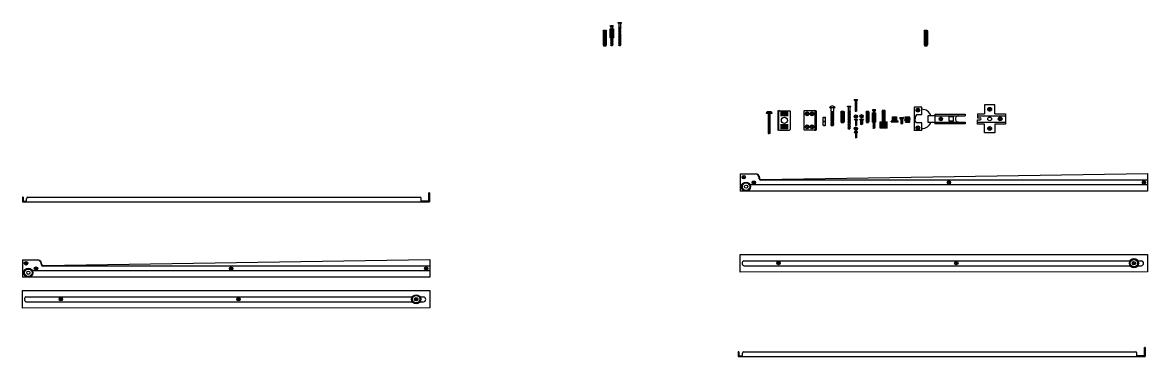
# Model space of a CAD drawing. Header units: inches. Extents: x -20 to 1960, y -511 to 856.
# Drawn here: x 168.1 to 329.2, y 341.4 to 389.2 of the extents above; entities that cross this region are included whole.
import ezdxf

# ---------------------------------------------------------------- set-up
doc = ezdxf.new("R2010")
doc.units = ezdxf.units.IN
doc.header["$MEASUREMENT"] = 0
doc.layers.add('INFO', color=2, linetype='Continuous', transparency=0.2)
doc.layers.add('viti', color=6, linetype='Continuous')

msp = doc.modelspace()

# ---------------------------------------------------------------- linework, layer by layer
at = {"layer": 'INFO'}
for p, q in [((286.23, 377.17), (286.23, 377.27)), ((286.23, 377.27), (286.72, 377.27)), ((286.33, 377.17), (286.23, 377.17)), ((286.62, 377.17), (286.33, 377.17)), ((286.33, 377.17), (286.33, 376.57)), ((286.62, 376.57), (286.62, 377.17)), ((286.62, 377.17), (286.72, 377.17)), ((286.72, 377.17), (286.72, 377.27)), ((287.2, 378.22), (287.68, 378.22)), ((287.31, 378.07), (287.2, 378.22)), ((287.57, 378.07), (287.31, 378.07)), ((287.32, 378.22), (287.35, 378.1)), ((287.33, 377.2), (287.52, 377.19)), ((287.33, 377.11), (287.52, 377.1)), ((287.34, 378.05), (287.53, 378.04)), ((287.34, 377.96), (287.53, 377.95)), ((287.34, 377.88), (287.53, 377.87)), ((287.34, 377.79), (287.53, 377.78)), ((287.34, 377.71), (287.53, 377.7)), ((287.34, 377.62), (287.53, 377.61)), ((287.34, 377.54), (287.53, 377.53)), ((287.34, 377.45), (287.53, 377.44)), ((287.34, 377.37), (287.53, 377.36)), ((287.34, 377.28), (287.53, 377.27)), ((287.35, 378.1), (287.41, 378.06)), ((287.36, 378.07), (287.36, 376.54)), ((287.41, 378.22), (287.42, 378.1)), ((287.41, 378.06), (287.46, 378.06)), ((287.46, 378.1), (287.47, 378.22)), ((287.46, 378.06), (287.54, 378.1)), ((287.51, 378.07), (287.51, 376.54)), ((287.54, 378.1), (287.57, 378.22)), ((287.68, 378.22), (287.57, 378.07)), ((296.88, 377.11), (295.77, 377.11)), ((295.77, 377.11), (295.77, 373.76)), ((296.88, 376.01), (296.88, 377.11)), ((307.36, 377.43), (305.86, 377.43)), ((305.86, 377.43), (305.86, 376.18)), ((307.36, 376.18), (307.36, 377.43)), ((275.45, 376.2), (274.58, 376.2)), ((274.79, 376.48), (275.24, 376.48)), ((274.79, 376.48), (274.84, 376.25)), ((274.83, 376.16), (275.18, 376.14)), ((274.83, 376), (275.18, 375.98)), ((274.83, 375.84), (275.18, 375.83)), ((274.83, 375.69), (275.18, 375.67)), ((274.83, 375.53), (275.18, 375.51)), ((274.84, 376.25), (274.96, 376.19)), ((274.86, 376.2), (274.86, 373.37)), ((274.96, 376.48), (274.97, 376.25)), ((274.96, 376.19), (275.05, 376.19)), ((275.05, 376.25), (275.07, 376.48)), ((275.05, 376.19), (275.19, 376.25)), ((275.14, 376.2), (275.14, 373.37)), ((275.19, 376.25), (275.24, 376.48)), ((276.3, 376.61), (276.27, 376.61)), ((276.27, 376.61), (276.27, 373.84)), ((276.3, 373.84), (276.3, 376.61)), ((276.3, 376.61), (276.49, 376.61)), ((276.4, 373.94), (276.4, 376.52)), ((276.49, 376.61), (277.93, 376.61)), ((277.76, 376.43), (276.66, 376.43)), ((277.76, 376.24), (276.66, 376.24)), ((277.76, 376.05), (276.66, 376.05)), ((277.76, 375.86), (276.66, 375.86)), ((278.02, 376.52), (278.02, 373.94)), ((280, 376.52), (280, 373.94)), ((281.53, 376.61), (280.09, 376.61)), ((280.44, 376.18), (280.31, 376.18)), ((280.31, 376.18), (280.31, 376.14)), ((280.44, 376.14), (280.31, 376.14)), ((280.44, 376.18), (280.44, 376.31)), ((280.44, 376.31), (280.48, 376.31)), ((280.44, 376.14), (280.44, 376.01)), ((280.48, 376.01), (280.44, 376.01)), ((280.48, 376.18), (280.48, 376.31)), ((280.48, 376.18), (280.61, 376.18)), ((280.48, 376.14), (280.48, 376.01)), ((280.48, 376.14), (280.61, 376.14)), ((280.61, 376.14), (280.61, 376.18)), ((281.14, 376.18), (281.01, 376.18)), ((281.01, 376.18), (281.01, 376.14)), ((281.14, 376.14), (281.01, 376.14)), ((281.14, 376.18), (281.14, 376.31)), ((281.14, 376.31), (281.18, 376.31)), ((281.14, 376.14), (281.14, 376.01)), ((281.18, 376.01), (281.14, 376.01)), ((281.18, 376.18), (281.18, 376.31)), ((281.18, 376.18), (281.31, 376.18)), ((281.18, 376.14), (281.18, 376.01)), ((281.18, 376.14), (281.31, 376.14)), ((281.31, 376.14), (281.31, 376.18)), ((281.71, 376.61), (281.53, 376.61)), ((281.62, 373.94), (281.62, 376.52)), ((281.71, 373.84), (281.71, 376.61)), ((281.71, 376.61), (281.75, 376.61)), ((281.75, 376.61), (281.75, 373.84)), ((282.8, 375.69), (282.77, 375.64)), ((282.77, 375.11), (282.77, 375.64)), ((282.77, 375.64), (283.07, 375.64)), ((282.8, 375.69), (283.04, 375.69)), ((283.04, 375.69), (283.07, 375.64)), ((283.07, 375.11), (283.07, 375.64)), ((283.66, 377.08), (284.46, 377.08)), ((283.86, 377.08), (283.86, 376.5)), ((283.86, 376.5), (284.26, 376.5)), ((283.86, 376.4), (284.03, 376.4)), ((283.86, 376.4), (283.86, 376.35)), ((283.86, 376.35), (284.03, 376.35)), ((283.86, 376.25), (284.03, 376.25)), ((283.86, 376.25), (283.86, 376.2)), ((283.86, 376.2), (284.03, 376.2)), ((283.86, 376.1), (284.03, 376.1)), ((283.86, 376.1), (283.86, 376.05)), ((283.86, 376.05), (284.03, 376.05)), ((283.86, 375.95), (284.03, 375.95)), ((283.86, 375.95), (283.86, 375.9)), ((283.86, 375.9), (284.03, 375.9)), ((283.86, 375.8), (284.03, 375.8)), ((283.86, 375.8), (283.86, 375.75)), ((283.86, 375.75), (284.03, 375.75)), ((283.86, 375.64), (284.03, 375.64)), ((283.86, 375.64), (283.86, 375.59)), ((283.86, 375.59), (284.03, 375.59)), ((283.86, 375.49), (284.03, 375.49)), ((283.86, 375.49), (283.86, 375.44)), ((283.91, 376.5), (283.91, 376.4)), ((283.91, 376.35), (283.91, 376.25)), ((283.91, 376.2), (283.91, 376.1)), ((283.91, 376.05), (283.91, 375.95)), ((283.91, 375.9), (283.91, 375.8)), ((283.91, 375.75), (283.91, 375.64)), ((283.91, 375.59), (283.91, 375.49)), ((284.03, 374.5), (284.03, 376.5)), ((284.08, 374.5), (284.08, 376.5)), ((284.08, 376.4), (284.26, 376.4)), ((284.08, 376.35), (284.26, 376.35)), ((284.08, 376.25), (284.26, 376.25)), ((284.08, 376.2), (284.26, 376.2)), ((284.08, 376.1), (284.26, 376.1)), ((284.08, 376.05), (284.26, 376.05)), ((284.08, 375.95), (284.26, 375.95)), ((284.08, 375.9), (284.26, 375.9)), ((284.08, 375.8), (284.26, 375.8)), ((284.08, 375.75), (284.26, 375.75)), ((284.08, 375.64), (284.26, 375.64)), ((284.08, 375.59), (284.26, 375.59)), ((284.08, 375.49), (284.26, 375.49)), ((284.21, 376.5), (284.21, 376.4)), ((284.21, 376.35), (284.21, 376.25)), ((284.21, 376.2), (284.21, 376.1)), ((284.21, 376.05), (284.21, 375.95)), ((284.21, 375.9), (284.21, 375.8)), ((284.21, 375.75), (284.21, 375.64)), ((284.21, 375.59), (284.21, 375.49)), ((284.26, 377.08), (284.26, 376.5)), ((284.26, 376.4), (284.26, 376.35)), ((284.26, 376.25), (284.26, 376.2)), ((284.26, 376.1), (284.26, 376.05)), ((284.26, 375.95), (284.26, 375.9)), ((284.26, 375.8), (284.26, 375.75)), ((284.26, 375.64), (284.26, 375.59)), ((284.26, 375.49), (284.26, 375.44)), ((285.29, 376.4), (285.34, 376.49)), ((285.29, 376.4), (285.29, 375.04)), ((285.79, 376.4), (285.29, 376.4)), ((285.32, 376.4), (285.32, 375.04)), ((285.34, 376.49), (285.34, 376.52)), ((285.34, 376.52), (285.74, 376.52)), ((285.34, 376.49), (285.74, 376.49)), ((285.34, 376.4), (285.34, 375.04)), ((285.39, 376.4), (285.39, 375.04)), ((285.49, 376.4), (285.49, 375.04)), ((285.59, 376.4), (285.59, 375.04)), ((285.69, 376.4), (285.69, 375.04)), ((285.74, 376.52), (285.74, 376.49)), ((285.74, 376.49), (285.79, 376.4)), ((285.74, 376.4), (285.74, 375.04)), ((285.77, 376.4), (285.77, 375.04)), ((285.79, 375.04), (285.79, 376.4)), ((286.64, 376.48), (286.31, 376.4)), ((286.31, 376.4), (286.34, 376.41)), ((286.34, 376.37), (286.31, 376.4)), ((286.64, 376.27), (286.31, 376.18)), ((286.31, 376.18), (286.34, 376.2)), ((286.34, 376.16), (286.31, 376.18)), ((286.64, 376.05), (286.31, 375.97)), ((286.31, 375.97), (286.34, 375.98)), ((286.34, 375.94), (286.31, 375.97)), ((286.64, 375.83), (286.31, 375.75)), ((286.31, 375.75), (286.34, 375.77)), ((286.34, 375.73), (286.31, 375.75)), ((286.64, 375.62), (286.31, 375.54)), ((286.31, 375.54), (286.34, 375.55)), ((286.34, 375.51), (286.31, 375.54)), ((286.33, 376.57), (286.62, 376.57)), ((286.34, 376.41), (286.62, 376.51)), ((286.62, 376.47), (286.34, 376.37)), ((286.34, 376.2), (286.62, 376.29)), ((286.62, 376.25), (286.34, 376.16)), ((286.34, 375.98), (286.62, 376.08)), ((286.62, 376.04), (286.34, 375.94)), ((286.34, 375.77), (286.62, 375.86)), ((286.62, 375.82), (286.34, 375.73)), ((286.34, 375.55), (286.62, 375.64)), ((286.62, 375.6), (286.34, 375.51)), ((286.38, 374), (286.38, 376.43)), ((286.57, 376.43), (286.57, 374)), ((286.62, 376.51), (286.64, 376.48)), ((286.64, 376.48), (286.62, 376.47)), ((286.62, 376.29), (286.64, 376.27)), ((286.64, 376.27), (286.62, 376.25)), ((286.62, 376.08), (286.64, 376.05)), ((286.64, 376.05), (286.62, 376.04)), ((286.62, 375.86), (286.64, 375.83)), ((286.64, 375.83), (286.62, 375.82)), ((286.62, 375.64), (286.64, 375.62)), ((286.64, 375.62), (286.62, 375.6)), ((287.43, 375.82), (287.3, 375.82)), ((287.3, 375.82), (287.3, 375.78)), ((287.43, 375.78), (287.3, 375.78)), ((287.33, 377.03), (287.52, 377.02)), ((287.33, 376.94), (287.52, 376.93)), ((287.33, 376.86), (287.52, 376.85)), ((287.33, 376.77), (287.52, 376.76)), ((287.33, 376.69), (287.52, 376.68)), ((287.33, 376.6), (287.52, 376.59)), ((287.43, 375.82), (287.43, 375.95)), ((287.43, 375.95), (287.47, 375.95)), ((287.43, 375.78), (287.43, 375.65)), ((287.47, 375.65), (287.43, 375.65)), ((287.47, 375.82), (287.47, 375.95)), ((287.47, 375.82), (287.6, 375.82)), ((287.47, 375.78), (287.47, 375.65)), ((287.47, 375.78), (287.6, 375.78)), ((287.6, 375.78), (287.6, 375.82)), ((288.24, 375.83), (288.11, 375.83)), ((288.11, 375.83), (288.11, 375.79)), ((288.24, 375.79), (288.11, 375.79)), ((288.24, 375.83), (288.24, 375.96)), ((288.24, 375.96), (288.28, 375.96)), ((288.24, 375.79), (288.24, 375.66)), ((288.28, 375.66), (288.24, 375.66)), ((288.28, 375.83), (288.28, 375.96)), ((288.28, 375.83), (288.41, 375.83)), ((288.28, 375.79), (288.28, 375.66)), ((288.28, 375.79), (288.41, 375.79)), ((288.41, 375.79), (288.41, 375.83)), ((288.91, 376.4), (288.96, 376.49)), ((288.91, 376.4), (288.91, 375.04)), ((288.91, 376.4), (289.31, 376.4)), ((288.96, 376.49), (288.96, 376.52)), ((288.96, 376.52), (289.26, 376.52)), ((288.96, 376.49), (289.26, 376.49)), ((288.96, 376.4), (288.96, 375.04)), ((289.06, 376.4), (289.06, 375.04)), ((289.16, 376.4), (289.16, 375.04)), ((289.26, 376.52), (289.26, 376.49)), ((289.26, 376.49), (289.31, 376.4)), ((289.26, 376.4), (289.26, 375.04)), ((289.31, 376.4), (289.31, 375.04)), ((289.81, 374.99), (289.81, 376.31)), ((289.81, 376.31), (290.27, 376.31)), ((289.81, 376.28), (290.27, 376.28)), ((289.86, 376.58), (289.86, 376.77)), ((289.86, 376.77), (290.23, 376.77)), ((289.95, 376.58), (289.86, 376.58)), ((289.87, 376.28), (289.87, 375.02)), ((289.95, 376.31), (289.95, 376.58)), ((289.95, 376.58), (290.13, 376.58)), ((290.01, 376.28), (290.01, 375.02)), ((290.07, 376.28), (290.07, 375.02)), ((290.13, 376.58), (290.13, 376.31)), ((290.13, 376.58), (290.23, 376.58)), ((290.21, 376.28), (290.21, 375.02)), ((290.23, 376.58), (290.23, 376.77)), ((290.27, 376.31), (290.27, 374.99)), ((291.45, 376.63), (291.18, 376.56)), ((291.18, 376.47), (291.68, 376.59)), ((291.18, 376.38), (291.68, 376.5)), ((291.18, 376.28), (291.68, 376.4)), ((291.18, 376.19), (291.68, 376.31)), ((291.68, 376.21), (291.18, 376.09)), ((291.18, 376), (291.68, 376.12)), ((291.18, 375.9), (291.68, 376.02)), ((291.18, 375.81), (291.68, 375.93)), ((291.18, 375.71), (291.68, 375.83)), ((291.18, 375.62), (291.68, 375.74)), ((291.18, 375.52), (291.68, 375.65)), ((291.68, 375.55), (291.18, 375.43)), ((291.63, 376.63), (291.23, 376.63)), ((291.23, 376.63), (291.23, 375.03)), ((291.63, 375.03), (291.63, 376.63)), ((292.68, 375.13), (292.68, 375.73)), ((292.68, 375.73), (293.28, 375.73)), ((292.68, 375.58), (293.28, 375.58)), ((293.28, 375.73), (293.28, 375.13)), ((293.74, 375.59), (294.27, 375.59)), ((293.87, 375.4), (293.74, 375.59)), ((293.76, 375.65), (294.24, 375.65)), ((293.88, 375.59), (293.92, 375.41)), ((293.97, 375.59), (293.98, 375.41)), ((294.02, 375.41), (294.03, 375.59)), ((294.08, 375.41), (294.13, 375.59)), ((294.27, 375.59), (294.13, 375.4)), ((295.18, 375.69), (294.45, 375.69)), ((294.45, 375.69), (294.45, 375.54)), ((294.54, 375.54), (294.45, 375.54)), ((294.54, 375.34), (294.54, 375.54)), ((294.59, 375.34), (294.59, 375.54)), ((294.59, 375.54), (295.18, 375.54)), ((294.69, 375.54), (294.69, 375.34)), ((295.18, 375.54), (295.18, 375.69)), ((295.18, 375.54), (295.18, 375.34)), ((296.13, 376.01), (295.94, 375.73)), ((295.94, 375.73), (295.94, 375.43)), ((296.88, 376.01), (296.13, 376.01)), ((296.3, 376.72), (296.17, 376.72)), ((296.17, 376.72), (296.17, 376.68)), ((296.3, 376.68), (296.17, 376.68)), ((296.3, 376.72), (296.3, 376.85)), ((296.3, 376.85), (296.34, 376.85)), ((296.3, 376.68), (296.3, 376.55)), ((296.34, 376.55), (296.3, 376.55)), ((296.34, 376.72), (296.34, 376.85)), ((296.34, 376.72), (296.47, 376.72)), ((296.34, 376.68), (296.34, 376.55)), ((296.34, 376.68), (296.47, 376.68)), ((296.47, 376.68), (296.47, 376.72)), ((298.77, 375.88), (297.77, 375.88)), ((297.77, 375.88), (297.77, 374.98)), ((298.77, 376.13), (303.12, 376.13)), ((298.77, 376.13), (298.77, 374.73)), ((298.77, 375.88), (303.12, 375.88)), ((299.6, 375.68), (299.6, 375.46)), ((299.65, 375.68), (299.65, 375.46)), ((300.8, 375.11), (300.8, 375.76)), ((300.8, 375.76), (301.45, 375.76)), ((301.45, 375.11), (301.45, 375.76)), ((303.12, 376.13), (303.12, 375.88)), ((304.86, 376.18), (305.86, 376.18)), ((304.86, 376.18), (304.86, 375.88)), ((304.86, 375.88), (308.86, 375.88)), ((304.86, 375.88), (304.86, 375.58)), ((304.86, 375.58), (305.26, 375.58)), ((306.59, 376.83), (306.46, 376.83)), ((306.46, 376.83), (306.46, 376.79)), ((306.59, 376.79), (306.46, 376.79)), ((306.59, 376.83), (306.59, 376.96)), ((306.59, 376.96), (306.63, 376.96)), ((306.59, 376.79), (306.59, 376.66)), ((306.63, 376.66), (306.59, 376.66)), ((306.63, 376.83), (306.63, 376.96)), ((306.63, 376.83), (306.76, 376.83)), ((306.63, 376.79), (306.63, 376.66)), ((306.63, 376.79), (306.76, 376.79)), ((306.76, 376.79), (306.76, 376.83)), ((307.36, 376.18), (308.86, 376.18)), ((308.09, 375.45), (308.09, 375.58)), ((308.09, 375.58), (308.13, 375.58)), ((308.13, 375.45), (308.13, 375.58)), ((308.86, 376.18), (308.86, 374.68)), ((274.82, 374.58), (275.17, 374.57)), ((274.82, 374.43), (275.17, 374.41)), ((274.82, 374.27), (275.17, 374.25)), ((274.82, 374.11), (275.17, 374.09)), ((274.82, 373.96), (275.17, 373.94)), ((274.83, 375.37), (275.18, 375.35)), ((274.83, 375.21), (275.18, 375.2)), ((274.83, 375.06), (275.18, 375.04)), ((274.83, 374.9), (275.18, 374.88)), ((274.83, 374.74), (275.18, 374.72)), ((277.76, 374.59), (276.66, 374.59)), ((277.76, 374.4), (276.66, 374.4)), ((277.76, 374.21), (276.66, 374.21)), ((277.76, 374.03), (276.66, 374.03)), ((280.44, 374.32), (280.31, 374.32)), ((280.31, 374.32), (280.31, 374.28)), ((280.44, 374.28), (280.31, 374.28)), ((280.44, 374.32), (280.44, 374.45)), ((280.44, 374.45), (280.48, 374.45)), ((280.44, 374.28), (280.44, 374.15)), ((280.48, 374.15), (280.44, 374.15)), ((280.48, 374.32), (280.48, 374.45)), ((280.48, 374.32), (280.61, 374.32)), ((280.48, 374.28), (280.48, 374.15)), ((280.48, 374.28), (280.61, 374.28)), ((280.61, 374.28), (280.61, 374.32)), ((281.14, 374.32), (281.01, 374.32)), ((281.01, 374.32), (281.01, 374.28)), ((281.14, 374.28), (281.01, 374.28)), ((281.14, 374.32), (281.14, 374.45)), ((281.14, 374.45), (281.18, 374.45)), ((281.14, 374.28), (281.14, 374.15)), ((281.18, 374.15), (281.14, 374.15)), ((281.18, 374.32), (281.18, 374.45)), ((281.18, 374.32), (281.31, 374.32)), ((281.18, 374.28), (281.18, 374.15)), ((281.18, 374.28), (281.31, 374.28)), ((281.31, 374.28), (281.31, 374.32)), ((282.74, 375.11), (283.1, 375.11)), ((282.74, 375.06), (282.74, 375.11)), ((282.74, 375.06), (283.1, 375.06)), ((282.77, 374.54), (282.77, 375.06)), ((282.77, 374.54), (283.07, 374.54)), ((282.8, 374.49), (282.77, 374.54)), ((282.8, 374.49), (283.04, 374.49)), ((283.04, 374.49), (283.07, 374.54)), ((283.07, 374.54), (283.07, 375.06)), ((283.1, 375.06), (283.1, 375.11)), ((283.86, 375.44), (284.03, 375.44)), ((283.86, 375.34), (284.03, 375.34)), ((283.86, 375.34), (283.86, 375.29)), ((283.86, 375.29), (284.03, 375.29)), ((283.86, 375.19), (284.03, 375.19)), ((283.86, 375.19), (283.86, 375.14)), ((283.86, 375.14), (284.03, 375.14)), ((283.86, 375.04), (284.03, 375.04)), ((283.86, 375.04), (283.86, 374.99)), ((283.86, 374.99), (284.03, 374.99)), ((283.86, 374.89), (284.03, 374.89)), ((283.86, 374.89), (283.86, 374.84)), ((283.86, 374.84), (284.03, 374.84)), ((283.86, 374.74), (284.03, 374.74)), ((283.86, 374.74), (283.86, 374.69)), ((283.86, 374.69), (284.03, 374.69)), ((283.86, 374.58), (284.03, 374.58)), ((283.86, 374.58), (283.86, 374.53)), ((283.86, 374.53), (284.03, 374.53)), ((283.91, 375.44), (283.91, 375.34)), ((283.91, 375.29), (283.91, 375.19)), ((283.91, 375.14), (283.91, 375.04)), ((283.91, 374.99), (283.91, 374.89)), ((283.91, 374.84), (283.91, 374.74)), ((283.91, 374.69), (283.91, 374.58)), ((283.91, 374.53), (283.91, 374.5)), ((283.91, 374.5), (284.21, 374.5)), ((284.08, 375.44), (284.26, 375.44)), ((284.08, 375.34), (284.26, 375.34)), ((284.08, 375.29), (284.26, 375.29)), ((284.08, 375.19), (284.26, 375.19)), ((284.08, 375.14), (284.26, 375.14)), ((284.08, 375.04), (284.26, 375.04)), ((284.08, 374.99), (284.26, 374.99)), ((284.08, 374.89), (284.26, 374.89)), ((284.08, 374.84), (284.26, 374.84)), ((284.08, 374.74), (284.26, 374.74)), ((284.08, 374.69), (284.26, 374.69)), ((284.08, 374.58), (284.26, 374.58)), ((284.08, 374.53), (284.26, 374.53)), ((284.21, 375.44), (284.21, 375.34)), ((284.21, 375.29), (284.21, 375.19)), ((284.21, 375.14), (284.21, 375.04)), ((284.21, 374.99), (284.21, 374.89)), ((284.21, 374.84), (284.21, 374.74)), ((284.21, 374.69), (284.21, 374.58)), ((284.21, 374.53), (284.21, 374.5)), ((284.26, 375.34), (284.26, 375.29)), ((284.26, 375.19), (284.26, 375.14)), ((284.26, 375.04), (284.26, 374.99)), ((284.26, 374.89), (284.26, 374.84)), ((284.26, 374.74), (284.26, 374.69)), ((284.26, 374.58), (284.26, 374.53)), ((285.29, 375.04), (285.79, 375.04)), ((285.29, 375.04), (285.34, 374.96)), ((285.34, 374.96), (285.74, 374.96)), ((285.34, 374.96), (285.34, 374.92)), ((285.34, 374.92), (285.74, 374.92)), ((285.74, 374.96), (285.79, 375.04)), ((285.74, 374.92), (285.74, 374.96)), ((286.64, 375.4), (286.31, 375.32)), ((286.31, 375.32), (286.34, 375.33)), ((286.34, 375.29), (286.31, 375.32)), ((286.64, 375.19), (286.31, 375.1)), ((286.31, 375.1), (286.34, 375.12)), ((286.34, 375.08), (286.31, 375.1)), ((286.64, 374.97), (286.31, 374.89)), ((286.31, 374.89), (286.34, 374.9)), ((286.34, 374.86), (286.31, 374.89)), ((286.64, 374.75), (286.31, 374.67)), ((286.31, 374.67), (286.34, 374.69)), ((286.34, 374.64), (286.31, 374.67)), ((286.64, 374.54), (286.31, 374.45)), ((286.31, 374.45), (286.34, 374.47)), ((286.34, 374.43), (286.31, 374.45)), ((286.64, 374.32), (286.31, 374.24)), ((286.31, 374.24), (286.34, 374.25)), ((286.34, 374.21), (286.31, 374.24)), ((286.64, 374.1), (286.31, 374.02)), ((286.31, 374.02), (286.34, 374.04)), ((286.34, 374), (286.31, 374.02)), ((286.34, 375.33), (286.62, 375.43)), ((286.62, 375.39), (286.34, 375.29)), ((286.34, 375.12), (286.62, 375.21)), ((286.62, 375.17), (286.34, 375.08)), ((286.34, 374.9), (286.62, 375)), ((286.62, 374.95), (286.34, 374.86)), ((286.34, 374.69), (286.62, 374.78)), ((286.62, 374.74), (286.34, 374.64)), ((286.34, 374.47), (286.62, 374.56)), ((286.62, 374.52), (286.34, 374.43)), ((286.34, 374.25), (286.62, 374.35)), ((286.62, 374.31), (286.34, 374.21)), ((286.34, 374.04), (286.62, 374.13)), ((286.62, 374.09), (286.34, 374)), ((286.62, 375.43), (286.64, 375.4)), ((286.64, 375.4), (286.62, 375.39)), ((286.62, 375.21), (286.64, 375.19)), ((286.64, 375.19), (286.62, 375.17)), ((286.62, 375), (286.64, 374.97)), ((286.64, 374.97), (286.62, 374.95)), ((286.62, 374.78), (286.64, 374.75)), ((286.64, 374.75), (286.62, 374.74)), ((286.62, 374.56), (286.64, 374.54)), ((286.64, 374.54), (286.62, 374.52)), ((286.62, 374.35), (286.64, 374.32)), ((286.64, 374.32), (286.62, 374.31)), ((286.62, 374.13), (286.64, 374.1)), ((286.64, 374.1), (286.62, 374.09)), ((287.21, 375.42), (287.68, 375.42)), ((287.32, 375.27), (287.21, 375.42)), ((287.43, 374.06), (287.3, 374.06)), ((287.3, 374.06), (287.3, 374.02)), ((287.43, 374.02), (287.3, 374.02)), ((287.58, 375.27), (287.32, 375.27)), ((287.33, 375.42), (287.35, 375.3)), ((287.35, 375.3), (287.42, 375.26)), ((287.35, 375.25), (287.54, 375.24)), ((287.35, 375.16), (287.54, 375.15)), ((287.35, 375.08), (287.54, 375.07)), ((287.35, 374.99), (287.54, 374.98)), ((287.35, 374.91), (287.54, 374.9)), ((287.35, 374.82), (287.54, 374.81)), ((287.35, 374.74), (287.54, 374.73)), ((287.35, 374.65), (287.54, 374.64)), ((287.35, 374.57), (287.54, 374.56)), ((287.37, 375.27), (287.37, 374.51)), ((287.42, 375.42), (287.43, 375.3)), ((287.42, 375.26), (287.47, 375.26)), ((287.43, 374.06), (287.43, 374.19)), ((287.43, 374.19), (287.47, 374.19)), ((287.43, 374.02), (287.43, 373.89)), ((287.47, 373.89), (287.43, 373.89)), ((287.47, 375.3), (287.48, 375.42)), ((287.47, 375.26), (287.54, 375.3)), ((287.47, 374.06), (287.47, 374.19)), ((287.47, 374.06), (287.6, 374.06)), ((287.47, 374.02), (287.47, 373.89)), ((287.47, 374.02), (287.6, 374.02)), ((287.52, 375.27), (287.52, 374.51)), ((287.54, 375.3), (287.57, 375.42)), ((287.68, 375.42), (287.58, 375.27)), ((287.6, 374.02), (287.6, 374.06)), ((287.99, 375.4), (288.52, 375.4)), ((288.12, 375.21), (287.99, 375.4)), ((288.1, 375.09), (288.4, 375.07)), ((288.1, 375), (288.4, 374.99)), ((288.1, 374.92), (288.4, 374.9)), ((288.1, 374.83), (288.4, 374.82)), ((288.1, 374.75), (288.4, 374.73)), ((288.39, 375.21), (288.12, 375.21)), ((288.12, 375.21), (288.12, 374.68)), ((288.13, 375.4), (288.17, 375.22)), ((288.17, 375.22), (288.23, 375.19)), ((288.23, 375.4), (288.23, 375.23)), ((288.23, 375.19), (288.27, 375.19)), ((288.27, 375.19), (288.34, 375.22)), ((288.28, 375.23), (288.28, 375.4)), ((288.34, 375.22), (288.38, 375.4)), ((288.52, 375.4), (288.39, 375.21)), ((288.39, 375.21), (288.39, 374.68)), ((288.91, 375.04), (289.31, 375.04)), ((288.91, 375.04), (288.96, 374.96)), ((288.96, 374.96), (289.26, 374.96)), ((288.96, 374.96), (288.96, 374.92)), ((288.96, 374.92), (289.26, 374.92)), ((289.26, 374.96), (289.31, 375.04)), ((289.26, 374.92), (289.26, 374.96)), ((289.81, 375.02), (290.27, 375.02)), ((289.81, 374.99), (290.27, 374.99)), ((290.21, 374.88), (289.87, 374.8)), ((289.87, 374.8), (289.9, 374.82)), ((289.9, 374.77), (289.87, 374.8)), ((290.21, 374.67), (289.87, 374.58)), ((289.87, 374.58), (289.9, 374.6)), ((289.9, 374.56), (289.87, 374.58)), ((290.21, 374.45), (289.87, 374.37)), ((289.87, 374.37), (289.9, 374.38)), ((289.9, 374.34), (289.87, 374.37)), ((290.21, 374.24), (289.87, 374.15)), ((289.87, 374.15), (289.9, 374.17)), ((289.9, 374.13), (289.87, 374.15)), ((289.9, 374.82), (290.18, 374.91)), ((290.18, 374.87), (289.9, 374.77)), ((289.9, 374.6), (290.18, 374.69)), ((290.18, 374.65), (289.9, 374.56)), ((289.9, 374.38), (290.18, 374.48)), ((290.18, 374.44), (289.9, 374.34)), ((289.9, 374.17), (290.18, 374.26)), ((290.18, 374.22), (289.9, 374.13)), ((289.95, 374.13), (289.95, 374.99)), ((290.13, 374.99), (290.13, 374.13)), ((290.18, 374.91), (290.21, 374.88)), ((290.21, 374.88), (290.18, 374.87)), ((290.18, 374.69), (290.21, 374.67)), ((290.21, 374.67), (290.18, 374.65)), ((290.18, 374.48), (290.21, 374.45)), ((290.21, 374.45), (290.18, 374.44)), ((290.18, 374.26), (290.21, 374.24)), ((290.21, 374.24), (290.18, 374.22)), ((290.93, 374.13), (290.93, 375.03)), ((290.93, 375.03), (291.93, 375.03)), ((290.93, 375.03), (291.93, 375.03)), ((291.93, 374.13), (290.93, 374.13)), ((290.98, 374.13), (290.98, 375.03)), ((291.03, 374.13), (291.03, 375.03)), ((291.08, 374.13), (291.08, 375.03)), ((291.13, 374.13), (291.13, 375.03)), ((291.18, 375.34), (291.68, 375.46)), ((291.18, 375.24), (291.68, 375.36)), ((291.18, 375.15), (291.68, 375.27)), ((291.18, 375.05), (291.68, 375.17)), ((291.18, 374.13), (291.18, 375.03)), ((291.23, 374.13), (291.23, 375.03)), ((291.28, 374.13), (291.28, 375.03)), ((291.33, 374.13), (291.33, 375.03)), ((291.38, 374.13), (291.38, 375.03)), ((291.43, 374.13), (291.43, 375.03)), ((291.47, 375.03), (291.68, 375.08)), ((291.48, 374.13), (291.48, 375.03)), ((291.53, 374.13), (291.53, 375.03)), ((291.58, 374.13), (291.58, 375.03)), ((291.63, 374.13), (291.63, 375.03)), ((291.68, 374.13), (291.68, 375.03)), ((291.73, 374.13), (291.73, 375.03)), ((291.78, 374.13), (291.78, 375.03)), ((291.83, 374.13), (291.83, 375.03)), ((291.88, 374.13), (291.88, 375.03)), ((291.93, 374.13), (291.93, 375.03)), ((292.48, 375.03), (292.48, 375.13)), ((292.68, 375.13), (292.48, 375.13)), ((292.48, 375.03), (293.48, 375.03)), ((292.48, 375.03), (293.48, 375.03)), ((292.68, 375.43), (293.28, 375.43)), ((292.68, 375.28), (293.28, 375.28)), ((292.68, 375.13), (293.28, 375.13)), ((293.48, 375.13), (293.28, 375.13)), ((293.48, 375.03), (293.48, 375.13)), ((293.85, 375.28), (294.15, 375.26)), ((293.85, 375.19), (294.15, 375.18)), ((293.85, 375.11), (294.15, 375.09)), ((293.85, 375.02), (294.15, 375.01)), ((293.85, 374.94), (294.15, 374.92)), ((293.85, 374.85), (294.15, 374.83)), ((294.13, 375.4), (293.87, 375.4)), ((293.87, 375.4), (293.87, 374.79)), ((293.92, 375.41), (293.98, 375.38)), ((293.98, 375.38), (294.02, 375.38)), ((294.02, 375.38), (294.08, 375.41)), ((294.13, 375.4), (294.13, 374.79)), ((294.45, 375.19), (294.45, 375.34)), ((294.45, 375.34), (295.18, 375.34)), ((294.45, 375.24), (294.45, 375.19)), ((295.07, 375.19), (294.45, 375.19)), ((294.54, 374.99), (294.54, 375.02)), ((294.54, 374.99), (295.17, 374.99)), ((295.18, 374.99), (295.18, 375.34)), ((295.94, 375.14), (295.94, 375.43)), ((296.13, 374.86), (295.94, 375.14)), ((296.88, 374.86), (296.13, 374.86)), ((296.3, 374.18), (296.17, 374.18)), ((296.17, 374.14), (296.17, 374.18)), ((296.3, 374.14), (296.17, 374.14)), ((296.3, 374.18), (296.3, 374.31)), ((296.34, 374.31), (296.3, 374.31)), ((296.3, 374.14), (296.3, 374.01)), ((296.3, 374.01), (296.34, 374.01)), ((296.34, 374.18), (296.34, 374.31)), ((296.34, 374.18), (296.47, 374.18)), ((296.34, 374.14), (296.34, 374.01)), ((296.34, 374.14), (296.47, 374.14)), ((296.47, 374.18), (296.47, 374.14)), ((296.88, 373.76), (296.88, 374.86)), ((297.77, 374.98), (298.77, 374.98)), ((298.77, 374.98), (303.12, 374.98)), ((303.12, 374.73), (298.77, 374.73)), ((299.37, 375.46), (299.6, 375.46)), ((299.37, 375.41), (299.6, 375.41)), ((299.6, 375.41), (299.6, 375.18)), ((299.65, 375.46), (299.87, 375.46)), ((299.65, 375.41), (299.87, 375.41)), ((299.65, 375.41), (299.65, 375.18)), ((301.45, 375.11), (300.8, 375.11)), ((303.12, 374.98), (303.12, 374.73)), ((304.86, 374.98), (304.86, 375.28)), ((304.86, 375.28), (305.26, 375.28)), ((304.86, 374.68), (304.86, 374.98)), ((304.86, 374.98), (308.86, 374.98)), ((305.86, 374.68), (304.86, 374.68)), ((305.86, 373.43), (305.86, 374.68)), ((306.59, 374.08), (306.46, 374.08)), ((306.46, 374.08), (306.46, 374.04)), ((306.59, 374.04), (306.46, 374.04)), ((306.59, 374.08), (306.59, 374.21)), ((306.59, 374.21), (306.63, 374.21)), ((306.59, 374.04), (306.59, 373.91)), ((306.63, 373.91), (306.59, 373.91)), ((306.63, 374.08), (306.63, 374.21)), ((306.63, 374.08), (306.76, 374.08)), ((306.63, 374.04), (306.63, 373.91)), ((306.63, 374.04), (306.76, 374.04)), ((306.76, 374.04), (306.76, 374.08)), ((308.86, 374.68), (307.36, 374.68)), ((307.36, 374.68), (307.36, 373.43)), ((308.09, 375.45), (307.96, 375.45)), ((307.96, 375.45), (307.96, 375.41)), ((308.09, 375.41), (307.96, 375.41)), ((308.09, 375.41), (308.09, 375.28)), ((308.13, 375.28), (308.09, 375.28)), ((308.13, 375.45), (308.26, 375.45)), ((308.13, 375.41), (308.13, 375.28)), ((308.13, 375.41), (308.26, 375.41)), ((308.26, 375.41), (308.26, 375.45)), ((274.82, 373.8), (275.17, 373.78)), ((274.82, 373.64), (275.17, 373.62)), ((274.82, 373.48), (275.17, 373.46)), ((276.27, 373.84), (276.3, 373.84)), ((276.49, 373.84), (276.3, 373.84)), ((276.49, 373.84), (277.93, 373.84)), ((281.53, 373.84), (280.09, 373.84)), ((281.53, 373.84), (281.71, 373.84)), ((281.75, 373.84), (281.71, 373.84)), ((287.68, 373.45), (287.21, 373.45)), ((287.33, 373.66), (287.35, 373.54)), ((287.35, 373.54), (287.42, 373.51)), ((287.35, 373.49), (287.54, 373.48)), ((287.35, 373.41), (287.54, 373.4)), ((287.35, 373.32), (287.54, 373.31)), ((287.35, 373.24), (287.54, 373.23)), ((287.35, 373.15), (287.54, 373.14)), ((287.35, 373.07), (287.54, 373.06)), ((287.35, 372.98), (287.54, 372.97)), ((287.35, 372.9), (287.54, 372.89)), ((287.35, 372.81), (287.54, 372.8)), ((287.37, 373.51), (287.37, 372.75)), ((287.42, 373.68), (287.43, 373.54)), ((287.42, 373.51), (287.47, 373.51)), ((287.47, 373.54), (287.48, 373.68)), ((287.47, 373.51), (287.54, 373.54)), ((287.52, 373.51), (287.52, 372.75)), ((287.54, 373.54), (287.57, 373.66)), ((296.88, 373.76), (295.77, 373.76)), ((307.36, 373.43), (305.86, 373.43)), ((270.88, 367.59), (273.07, 367.59)), ((270.88, 367.59), (270.88, 365.09)), ((273.84, 366.77), (329.22, 367.62)), ((329.22, 367.62), (329.22, 365.09)), ((271.36, 367.11), (271.23, 367.11)), ((271.23, 367.11), (271.23, 367.07)), ((271.36, 367.07), (271.23, 367.07)), ((271.36, 367.11), (271.36, 367.24)), ((271.36, 367.24), (271.4, 367.24)), ((271.36, 367.07), (271.36, 366.94)), ((271.4, 366.94), (271.36, 366.94)), ((271.4, 367.11), (271.4, 367.24)), ((271.4, 367.11), (271.53, 367.11)), ((271.4, 367.07), (271.4, 366.94)), ((271.4, 367.07), (271.53, 367.07)), ((271.53, 367.07), (271.53, 367.11)), ((329.22, 366), (272.32, 366)), ((272.8, 366.36), (272.67, 366.36)), ((272.67, 366.32), (272.67, 366.36)), ((272.8, 366.32), (272.67, 366.32)), ((272.8, 366.36), (272.8, 366.49)), ((272.84, 366.49), (272.8, 366.49)), ((272.8, 366.32), (272.8, 366.19)), ((272.8, 366.19), (272.84, 366.19)), ((272.84, 366.36), (272.84, 366.49)), ((272.84, 366.36), (272.97, 366.36)), ((272.84, 366.32), (272.84, 366.19)), ((272.84, 366.32), (272.97, 366.32)), ((272.97, 366.36), (272.97, 366.32)), ((329.22, 366.68), (273.82, 366.68)), ((300.75, 366.36), (300.62, 366.36)), ((300.62, 366.36), (300.62, 366.32)), ((300.75, 366.32), (300.62, 366.32)), ((300.75, 366.36), (300.75, 366.49)), ((300.75, 366.49), (300.79, 366.49)), ((300.75, 366.32), (300.75, 366.19)), ((300.79, 366.19), (300.75, 366.19)), ((300.79, 366.36), (300.79, 366.49)), ((300.79, 366.36), (300.92, 366.36)), ((300.79, 366.32), (300.79, 366.19)), ((300.79, 366.32), (300.92, 366.32)), ((300.92, 366.32), (300.92, 366.36)), ((328.69, 366.36), (328.56, 366.36)), ((328.56, 366.36), (328.56, 366.32)), ((328.69, 366.32), (328.56, 366.32)), ((328.69, 366.36), (328.69, 366.49)), ((328.69, 366.49), (328.73, 366.49)), ((328.69, 366.32), (328.69, 366.19)), ((328.73, 366.19), (328.69, 366.19)), ((328.73, 366.36), (328.73, 366.49)), ((328.73, 366.36), (328.86, 366.36)), ((328.73, 366.32), (328.73, 366.19)), ((328.73, 366.32), (328.86, 366.32)), ((328.86, 366.32), (328.86, 366.36)), ((168.06, 364.24), (168.06, 363.57)), ((168.16, 364.24), (168.06, 364.24)), ((168.16, 364.24), (168.16, 363.67)), ((168.82, 364.24), (225, 364.24)), ((226.26, 363.67), (226.26, 364.84)), ((226.36, 364.84), (226.26, 364.84)), ((226.36, 364.84), (226.36, 363.57)), ((329.22, 365.09), (270.88, 365.09)), ((168.06, 363.57), (226.36, 363.57)), ((168.16, 363.67), (168.66, 363.67)), ((168.66, 363.67), (168.66, 364.05)), ((168.66, 363.67), (168.66, 363.67)), ((225.16, 363.67), (225.16, 364.05)), ((226.26, 363.67), (225.16, 363.67)), ((168.06, 355.27), (170.25, 355.27)), ((168.06, 355.27), (168.06, 352.77)), ((168.54, 354.79), (168.41, 354.79)), ((168.41, 354.79), (168.41, 354.75)), ((168.54, 354.75), (168.41, 354.75)), ((168.54, 354.79), (168.54, 354.92)), ((168.54, 354.92), (168.58, 354.92)), ((168.54, 354.75), (168.54, 354.62)), ((168.58, 354.62), (168.54, 354.62)), ((168.58, 354.79), (168.58, 354.92)), ((168.58, 354.79), (168.71, 354.79)), ((168.58, 354.75), (168.58, 354.62)), ((168.58, 354.75), (168.71, 354.75)), ((168.71, 354.75), (168.71, 354.79)), ((171.03, 354.45), (226.4, 355.3)), ((226.4, 355.3), (226.4, 352.77)), ((270.88, 353.52), (270.88, 356.04)), ((270.88, 356.04), (329.22, 356.04)), ((271.38, 355.14), (326.72, 355.14)), ((276.34, 354.83), (276.21, 354.83)), ((276.21, 354.83), (276.21, 354.79)), ((276.34, 354.79), (276.21, 354.79)), ((276.34, 354.83), (276.34, 354.96)), ((276.34, 354.96), (276.38, 354.96)), ((276.34, 354.79), (276.34, 354.66)), ((276.38, 354.66), (276.34, 354.66)), ((276.38, 354.83), (276.38, 354.96)), ((276.38, 354.83), (276.51, 354.83)), ((276.38, 354.79), (276.51, 354.79)), ((276.38, 354.79), (276.38, 354.66)), ((276.51, 354.79), (276.51, 354.83)), ((301.81, 354.81), (301.68, 354.81)), ((301.68, 354.81), (301.68, 354.77)), ((301.81, 354.77), (301.68, 354.77)), ((301.81, 354.81), (301.81, 354.94)), ((301.81, 354.94), (301.85, 354.94)), ((301.81, 354.77), (301.81, 354.64)), ((301.85, 354.64), (301.81, 354.64)), ((301.85, 354.81), (301.85, 354.94)), ((301.85, 354.81), (301.98, 354.81)), ((301.85, 354.77), (301.98, 354.77)), ((301.85, 354.77), (301.85, 354.64)), ((301.98, 354.77), (301.98, 354.81)), ((327.26, 354.81), (327.13, 354.81)), ((327.13, 354.81), (327.13, 354.77)), ((327.26, 354.77), (327.13, 354.77)), ((327.26, 354.81), (327.26, 354.94)), ((327.26, 354.94), (327.3, 354.94)), ((327.26, 354.77), (327.26, 354.64)), ((327.3, 354.64), (327.26, 354.64)), ((327.3, 354.81), (327.3, 354.94)), ((327.3, 354.81), (327.43, 354.81)), ((327.3, 354.77), (327.3, 354.64)), ((327.3, 354.77), (327.43, 354.77)), ((327.43, 354.77), (327.43, 354.81)), ((327.84, 355.14), (328.34, 355.14)), ((329.22, 356.04), (329.22, 353.54)), ((226.4, 353.68), (169.5, 353.68)), ((169.98, 354.04), (169.85, 354.04)), ((169.85, 354), (169.85, 354.04)), ((169.98, 354), (169.85, 354)), ((169.98, 354.04), (169.98, 354.17)), ((170.02, 354.17), (169.98, 354.17)), ((169.98, 354), (169.98, 353.87)), ((169.98, 353.87), (170.02, 353.87)), ((170.02, 354.04), (170.02, 354.17)), ((170.02, 354.04), (170.15, 354.04)), ((170.02, 354), (170.02, 353.87)), ((170.02, 354), (170.15, 354)), ((170.15, 354.04), (170.15, 354)), ((226.4, 354.36), (171, 354.36)), ((197.93, 354.04), (197.8, 354.04)), ((197.8, 354.04), (197.8, 354)), ((197.93, 354), (197.8, 354)), ((197.93, 354.04), (197.93, 354.17)), ((197.93, 354.17), (197.97, 354.17)), ((197.93, 354), (197.93, 353.87)), ((197.97, 353.87), (197.93, 353.87)), ((197.97, 354.04), (197.97, 354.17)), ((197.97, 354.04), (198.1, 354.04)), ((197.97, 354), (197.97, 353.87)), ((197.97, 354), (198.1, 354)), ((198.1, 354), (198.1, 354.04)), ((225.88, 354.04), (225.75, 354.04)), ((225.75, 354.04), (225.75, 354)), ((225.88, 354), (225.75, 354)), ((225.88, 354.04), (225.88, 354.17)), ((225.88, 354.17), (225.92, 354.17)), ((225.88, 354), (225.88, 353.87)), ((225.92, 353.87), (225.88, 353.87)), ((225.92, 354.04), (225.92, 354.17)), ((225.92, 354.04), (226.05, 354.04)), ((225.92, 354), (225.92, 353.87)), ((225.92, 354), (226.05, 354)), ((226.05, 354), (226.05, 354.04)), ((329.22, 353.54), (270.88, 353.52)), ((271.38, 354.42), (326.74, 354.42)), ((327.84, 354.42), (328.34, 354.42)), ((226.4, 352.77), (168.06, 352.77)), ((168.06, 348.35), (168.06, 350.88)), ((168.06, 350.88), (226.4, 350.88)), ((168.56, 349.97), (223.9, 349.97)), ((173.53, 349.67), (173.53, 349.8)), ((173.53, 349.8), (173.57, 349.8)), ((173.57, 349.67), (173.57, 349.8)), ((198.99, 349.65), (198.99, 349.78)), ((198.99, 349.78), (199.03, 349.78)), ((199.03, 349.65), (199.03, 349.78)), ((224.44, 349.65), (224.44, 349.78)), ((224.44, 349.78), (224.48, 349.78)), ((224.48, 349.65), (224.48, 349.78)), ((225.02, 349.97), (225.52, 349.97)), ((226.4, 350.88), (226.4, 348.38)), ((226.4, 348.38), (168.06, 348.35)), ((168.56, 349.26), (223.92, 349.26)), ((173.53, 349.67), (173.4, 349.67)), ((173.4, 349.67), (173.4, 349.63)), ((173.53, 349.63), (173.4, 349.63)), ((173.53, 349.63), (173.53, 349.5)), ((173.57, 349.5), (173.53, 349.5)), ((173.57, 349.67), (173.7, 349.67)), ((173.57, 349.63), (173.7, 349.63)), ((173.57, 349.63), (173.57, 349.5)), ((173.7, 349.63), (173.7, 349.67)), ((198.99, 349.65), (198.86, 349.65)), ((198.86, 349.65), (198.86, 349.61)), ((198.99, 349.61), (198.86, 349.61)), ((198.99, 349.61), (198.99, 349.48)), ((199.03, 349.48), (198.99, 349.48)), ((199.03, 349.65), (199.16, 349.65)), ((199.03, 349.61), (199.16, 349.61)), ((199.03, 349.61), (199.03, 349.48)), ((199.16, 349.61), (199.16, 349.65)), ((224.44, 349.65), (224.31, 349.65)), ((224.31, 349.65), (224.31, 349.61)), ((224.44, 349.61), (224.31, 349.61)), ((224.44, 349.61), (224.44, 349.48)), ((224.48, 349.48), (224.44, 349.48)), ((224.48, 349.65), (224.61, 349.65)), ((224.48, 349.61), (224.48, 349.48)), ((224.48, 349.61), (224.61, 349.61)), ((224.61, 349.61), (224.61, 349.65)), ((225.02, 349.26), (225.52, 349.26)), ((270.6, 342.11), (270.6, 341.44)), ((270.7, 342.11), (270.6, 342.11)), ((270.7, 342.11), (270.7, 341.54)), ((271.2, 341.54), (271.2, 341.92)), ((271.36, 342.11), (327.54, 342.11)), ((327.7, 341.54), (327.7, 341.92)), ((328.8, 341.54), (328.8, 342.71)), ((328.9, 342.71), (328.8, 342.71)), ((328.9, 342.71), (328.9, 341.44)), ((270.6, 341.44), (328.9, 341.44)), ((270.7, 341.54), (271.2, 341.54)), ((271.2, 341.54), (271.2, 341.54)), ((328.8, 341.54), (327.7, 341.54))]:
    msp.add_line(p, q, dxfattribs=at)
for centre, radius in [((277.21, 375.23), 0.438), ((280.46, 376.16), 0.266), ((280.46, 376.16), 0.244), ((280.46, 376.16), 0.242), ((281.16, 376.16), 0.266), ((281.16, 376.16), 0.244), ((281.16, 376.16), 0.242), ((287.45, 375.8), 0.237), ((288.26, 375.81), 0.249), ((296.32, 376.7), 0.266), ((296.32, 376.7), 0.244), ((296.32, 376.7), 0.242), ((299.62, 375.43), 0.25), ((306.61, 376.81), 0.266), ((306.61, 375.43), 0.266), ((306.61, 376.81), 0.244), ((306.61, 376.81), 0.242), ((308.11, 375.43), 0.266), ((308.11, 375.43), 0.244), ((308.11, 375.43), 0.242), ((280.46, 374.3), 0.266), ((280.46, 374.3), 0.244), ((280.46, 374.3), 0.242), ((281.16, 374.3), 0.266), ((281.16, 374.3), 0.244), ((281.16, 374.3), 0.242), ((287.45, 374.04), 0.237), ((296.32, 374.16), 0.266), ((296.32, 374.16), 0.244), ((296.32, 374.16), 0.242), ((306.61, 374.06), 0.266), ((306.61, 374.06), 0.244), ((306.61, 374.06), 0.242), ((271.71, 365.74), 0.655), ((271.38, 367.09), 0.249), ((271.71, 365.74), 0.527), ((271.71, 365.74), 0.235), ((272.82, 366.34), 0.249), ((300.77, 366.34), 0.249), ((328.71, 366.34), 0.249), ((168.56, 354.77), 0.249), ((276.36, 354.81), 0.249), ((301.83, 354.79), 0.249), ((327.28, 354.79), 0.655), ((327.28, 354.79), 0.527), ((327.28, 354.79), 0.249), ((168.9, 353.43), 0.655), ((168.9, 353.43), 0.527), ((168.9, 353.43), 0.235), ((170, 354.02), 0.249), ((197.95, 354.02), 0.249), ((225.9, 354.02), 0.249), ((173.55, 349.65), 0.249), ((199.01, 349.63), 0.249), ((224.46, 349.63), 0.655), ((224.46, 349.63), 0.527), ((224.46, 349.63), 0.249)]:
    msp.add_circle(centre, radius, dxfattribs=at)
for centre, radius, start, end in [((284.06, 376.75), 0.522, 40.0295, 139.9705), ((287.38, 378.18), 0.0909, 246.4373, 293.5627), ((287.44, 378.13), 0.0393, 236.6577, 303.3423), ((287.5, 378.2), 0.11, 250.2268, 289.7732), ((274.89, 376.19), 0.311, 108.444, 178.6688), ((274.91, 376.41), 0.168, 246.4373, 293.5627), ((275.01, 376.31), 0.0727, 236.6577, 303.3423), ((275.12, 376.44), 0.203, 250.2268, 289.7732), ((275.14, 376.19), 0.311, 1.3312, 71.556), ((276.49, 376.52), 0.0985, 94.9741, 179.5617), ((277.92, 376.52), 0.0985, 0.4383, 85.0259), ((280.09, 376.52), 0.0985, 94.9741, 179.5617), ((281.52, 376.52), 0.0985, 0.4383, 85.0259), ((287.09, 376.77), 0.784, 194.8105, 205.5719), ((285.86, 376.77), 0.784, 334.4281, 345.1895), ((287.43, 376.86), 0.332, 257.4895, 283.6111), ((293.79, 375.6), 0.0532, 121.272, 189.9484), ((294.21, 375.6), 0.0532, 350.0516, 58.728), ((295.16, 376.74), 1.39, 239.2321, 243.4862), ((294.96, 375.54), 0.116, 296.0209, 0.6121), ((296.88, 375.43), 1.39, 18.8424, 90), ((299.62, 375.43), 0.2, 97.1808, 172.8192), ((299.62, 375.43), 0.2, 7.1808, 82.8192), ((302.14, 375.43), 0.45, 89.4905, 270.5095), ((305.24, 375.43), 0.152, 278.2687, 81.7313), ((276.49, 373.94), 0.0985, 180.4383, 265.0259), ((277.92, 373.94), 0.0985, 274.9741, 359.5617), ((280.09, 373.94), 0.0985, 180.4383, 265.0259), ((281.52, 373.94), 0.0985, 274.9741, 359.5617), ((286.48, 374.13), 0.162, 234.753, 305.247), ((287.39, 375.38), 0.0909, 246.4373, 293.5627), ((287.44, 374.8), 0.306, 255.808, 284.192), ((287.45, 375.33), 0.0393, 236.6577, 303.3423), ((287.51, 375.4), 0.11, 250.2268, 289.7732), ((288.25, 374.96), 0.306, 244.3722, 295.6278), ((288.2, 375.27), 0.0534, 237.6167, 307.0625), ((288.25, 375.24), 0.0276, 217.6141, 322.3859), ((288.31, 375.27), 0.0581, 236.7855, 296.5918), ((290.04, 374.26), 0.162, 234.753, 305.247), ((294, 375.06), 0.306, 244.3722, 295.6278), ((293.95, 375.46), 0.0534, 237.6167, 307.0625), ((294, 375.43), 0.0276, 217.6141, 322.3859), ((294.05, 375.46), 0.0581, 236.7855, 296.5918), ((294.46, 376.96), 1.62, 269.5847, 289.6566), ((295.43, 377.4), 2.42, 246.0405, 255.6993), ((294.45, 376.66), 1.64, 272.8997, 289.5506), ((295.16, 376.74), 1.39, 250.111, 256.3604), ((294.95, 375.22), 0.119, 296.6342, 348.3217), ((296.88, 375.43), 1.39, 270, 341.1589), ((299.62, 375.43), 0.2, 187.1808, 262.8192), ((299.62, 375.43), 0.2, 277.1808, 352.8192), ((275, 373.97), 0.614, 257.4895, 283.6111), ((287.45, 373.46), 0.237, 120.6656, 181.634), ((287.45, 373.2), 0.476, 74.6274, 104.4746), ((287.39, 373.63), 0.0909, 246.4373, 293.5627), ((287.44, 373.05), 0.306, 255.808, 284.192), ((287.45, 373.58), 0.0393, 236.6577, 303.3423), ((287.51, 373.65), 0.11, 250.2268, 289.7732), ((287.45, 373.46), 0.237, 358.366, 58.4364), ((272.98, 366.91), 0.689, 2.5306, 82.1124), ((272.86, 366.88), 0.742, 359.3119, 73.1948), ((273.81, 366.9), 0.218, 187.6678, 271.0859), ((273.83, 366.94), 0.17, 181.8556, 272.5123), ((168.85, 364.05), 0.185, 98.6228, 181.2413), ((224.98, 364.05), 0.185, 358.7587, 81.3772), ((170.16, 354.59), 0.689, 2.5306, 82.1124), ((170.04, 354.56), 0.742, 359.3119, 73.1948), ((171, 354.58), 0.218, 187.6678, 271.0859), ((171.02, 354.62), 0.17, 181.8556, 272.5123), ((271.56, 354.77), 0.411, 115.8831, 178.1438), ((271.55, 354.79), 0.404, 181.5817, 244.7225), ((328.29, 354.78), 0.359, 277.7583, 82.2417), ((168.74, 349.6), 0.411, 115.8831, 178.1438), ((225.47, 349.61), 0.359, 277.7583, 82.2417), ((168.74, 349.62), 0.404, 181.5817, 244.7225), ((271.39, 341.92), 0.185, 98.6228, 181.2413), ((327.51, 341.92), 0.185, 358.7587, 81.3772)]:
    msp.add_arc(centre, radius, start, end, dxfattribs=at)
at = {"layer": 'viti'}
for p, q in [((252.29, 388.6), (252.29, 388.8)), ((252.29, 388.8), (252.66, 388.8)), ((252.38, 388.6), (252.29, 388.6)), ((252.38, 388.34), (252.38, 388.6)), ((252.38, 388.6), (252.57, 388.6)), ((252.57, 388.6), (252.57, 388.34)), ((252.57, 388.6), (252.66, 388.6)), ((252.66, 388.6), (252.66, 388.8)), ((253.37, 389.13), (253.37, 389.23)), ((253.37, 389.23), (253.85, 389.23)), ((253.47, 389.13), (253.37, 389.13)), ((253.78, 388.44), (253.44, 388.36)), ((253.75, 389.13), (253.47, 389.13)), ((253.47, 389.13), (253.47, 388.53)), ((253.47, 388.53), (253.75, 388.53)), ((253.47, 388.37), (253.75, 388.47)), ((253.75, 388.43), (253.47, 388.33)), ((253.52, 385.96), (253.52, 388.39)), ((253.7, 388.39), (253.7, 385.96)), ((253.75, 388.53), (253.75, 389.13)), ((253.75, 389.13), (253.85, 389.13)), ((253.75, 388.47), (253.78, 388.44)), ((253.78, 388.44), (253.75, 388.43)), ((253.85, 389.13), (253.85, 389.23)), ((251.22, 388.03), (251.27, 388.12)), ((251.22, 388.03), (251.22, 386.03)), ((251.72, 388.03), (251.22, 388.03)), ((251.24, 388.03), (251.24, 386.03)), ((251.27, 388.12), (251.27, 388.15)), ((251.27, 388.15), (251.67, 388.15)), ((251.27, 388.12), (251.67, 388.12)), ((251.27, 388.03), (251.27, 386.03)), ((251.32, 388.03), (251.32, 386.03)), ((251.42, 388.03), (251.42, 386.03)), ((251.52, 388.03), (251.52, 386.03)), ((251.62, 388.03), (251.62, 386.03)), ((251.67, 388.15), (251.67, 388.12)), ((251.67, 388.12), (251.72, 388.03)), ((251.67, 388.03), (251.67, 386.03)), ((251.69, 388.03), (251.69, 386.03)), ((251.72, 386.03), (251.72, 388.03)), ((252.25, 387.02), (252.25, 388.34)), ((252.25, 388.34), (252.7, 388.34)), ((252.25, 388.31), (252.7, 388.31)), ((252.25, 387.05), (252.7, 387.05)), ((252.25, 387.02), (252.7, 387.02)), ((252.31, 388.31), (252.31, 387.05)), ((252.64, 386.93), (252.31, 386.84)), ((252.31, 386.84), (252.33, 386.86)), ((252.33, 386.82), (252.31, 386.84)), ((252.33, 386.86), (252.62, 386.95)), ((252.62, 386.91), (252.33, 386.82)), ((252.38, 385.96), (252.38, 387.02)), ((252.45, 388.31), (252.45, 387.05)), ((252.5, 388.31), (252.5, 387.05)), ((252.57, 387.02), (252.57, 385.96)), ((252.62, 386.95), (252.64, 386.93)), ((252.64, 386.93), (252.62, 386.91)), ((252.64, 388.31), (252.64, 387.05)), ((252.7, 388.34), (252.7, 387.02)), ((253.44, 388.36), (253.47, 388.37)), ((253.47, 388.33), (253.44, 388.36)), ((253.78, 388.22), (253.44, 388.14)), ((253.44, 388.14), (253.47, 388.16)), ((253.47, 388.12), (253.44, 388.14)), ((253.78, 388.01), (253.44, 387.93)), ((253.44, 387.93), (253.47, 387.94)), ((253.47, 387.9), (253.44, 387.93)), ((253.78, 387.79), (253.44, 387.71)), ((253.44, 387.71), (253.47, 387.72)), ((253.47, 387.68), (253.44, 387.71)), ((253.78, 387.58), (253.44, 387.49)), ((253.44, 387.49), (253.47, 387.51)), ((253.47, 387.47), (253.44, 387.49)), ((253.78, 387.36), (253.44, 387.28)), ((253.44, 387.28), (253.47, 387.29)), ((253.47, 387.25), (253.44, 387.28)), ((253.78, 387.14), (253.44, 387.06)), ((253.44, 387.06), (253.47, 387.08)), ((253.47, 387.03), (253.44, 387.06)), ((253.78, 386.93), (253.44, 386.84)), ((253.44, 386.84), (253.47, 386.86)), ((253.47, 386.82), (253.44, 386.84)), ((253.47, 388.16), (253.75, 388.25)), ((253.75, 388.21), (253.47, 388.12)), ((253.47, 387.94), (253.75, 388.03)), ((253.75, 387.99), (253.47, 387.9)), ((253.47, 387.72), (253.75, 387.82)), ((253.75, 387.78), (253.47, 387.68)), ((253.47, 387.51), (253.75, 387.6)), ((253.75, 387.56), (253.47, 387.47)), ((253.47, 387.29), (253.75, 387.39)), ((253.75, 387.34), (253.47, 387.25)), ((253.47, 387.08), (253.75, 387.17)), ((253.75, 387.13), (253.47, 387.03)), ((253.47, 386.86), (253.75, 386.95)), ((253.75, 386.91), (253.47, 386.82)), ((253.75, 388.25), (253.78, 388.22)), ((253.78, 388.22), (253.75, 388.21)), ((253.75, 388.03), (253.78, 388.01)), ((253.78, 388.01), (253.75, 387.99)), ((253.75, 387.82), (253.78, 387.79)), ((253.78, 387.79), (253.75, 387.78)), ((253.75, 387.6), (253.78, 387.58)), ((253.78, 387.58), (253.75, 387.56)), ((253.75, 387.39), (253.78, 387.36)), ((253.78, 387.36), (253.75, 387.34)), ((253.75, 387.17), (253.78, 387.14)), ((253.78, 387.14), (253.75, 387.13)), ((253.75, 386.95), (253.78, 386.93)), ((253.78, 386.93), (253.75, 386.91)), ((297.22, 388.03), (297.27, 388.12)), ((297.22, 388.03), (297.22, 386.03)), ((297.72, 388.03), (297.22, 388.03)), ((297.24, 388.03), (297.24, 386.03)), ((297.27, 388.12), (297.27, 388.15)), ((297.27, 388.15), (297.67, 388.15)), ((297.27, 388.12), (297.67, 388.12)), ((297.27, 388.03), (297.27, 386.03)), ((297.32, 388.03), (297.32, 386.03)), ((297.42, 388.03), (297.42, 386.03)), ((297.52, 388.03), (297.52, 386.03)), ((297.62, 388.03), (297.62, 386.03)), ((297.67, 388.15), (297.67, 388.12)), ((297.67, 388.12), (297.72, 388.03)), ((297.67, 388.03), (297.67, 386.03)), ((297.69, 388.03), (297.69, 386.03)), ((297.72, 386.03), (297.72, 388.03)), ((251.22, 386.03), (251.72, 386.03)), ((251.22, 386.03), (251.27, 385.94)), ((251.27, 385.94), (251.67, 385.94)), ((251.27, 385.94), (251.27, 385.9)), ((251.27, 385.9), (251.67, 385.9)), ((251.67, 385.94), (251.72, 386.03)), ((251.67, 385.9), (251.67, 385.94)), ((252.64, 386.71), (252.31, 386.63)), ((252.31, 386.63), (252.33, 386.64)), ((252.33, 386.6), (252.31, 386.63)), ((252.64, 386.49), (252.31, 386.41)), ((252.31, 386.41), (252.33, 386.43)), ((252.33, 386.39), (252.31, 386.41)), ((252.64, 386.28), (252.31, 386.2)), ((252.31, 386.2), (252.33, 386.21)), ((252.33, 386.17), (252.31, 386.2)), ((252.64, 386.06), (252.31, 385.98)), ((252.31, 385.98), (252.33, 385.99)), ((252.33, 385.95), (252.31, 385.98)), ((252.33, 386.64), (252.62, 386.74)), ((252.62, 386.7), (252.33, 386.6)), ((252.33, 386.43), (252.62, 386.52)), ((252.62, 386.48), (252.33, 386.39)), ((252.33, 386.21), (252.62, 386.3)), ((252.62, 386.26), (252.33, 386.17)), ((252.33, 385.99), (252.62, 386.09)), ((252.62, 386.05), (252.33, 385.95)), ((252.62, 386.74), (252.64, 386.71)), ((252.64, 386.71), (252.62, 386.7)), ((252.62, 386.52), (252.64, 386.49)), ((252.64, 386.49), (252.62, 386.48)), ((252.62, 386.3), (252.64, 386.28)), ((252.64, 386.28), (252.62, 386.26)), ((252.62, 386.09), (252.64, 386.06)), ((252.64, 386.06), (252.62, 386.05)), ((253.78, 386.71), (253.44, 386.63)), ((253.44, 386.63), (253.47, 386.64)), ((253.47, 386.6), (253.44, 386.63)), ((253.78, 386.49), (253.44, 386.41)), ((253.44, 386.41), (253.47, 386.43)), ((253.47, 386.39), (253.44, 386.41)), ((253.78, 386.28), (253.44, 386.2)), ((253.44, 386.2), (253.47, 386.21)), ((253.47, 386.17), (253.44, 386.2)), ((253.78, 386.06), (253.44, 385.98)), ((253.44, 385.98), (253.47, 385.99)), ((253.47, 385.95), (253.44, 385.98)), ((253.47, 386.64), (253.75, 386.74)), ((253.75, 386.7), (253.47, 386.6)), ((253.47, 386.43), (253.75, 386.52)), ((253.75, 386.48), (253.47, 386.39)), ((253.47, 386.21), (253.75, 386.3)), ((253.75, 386.26), (253.47, 386.17)), ((253.47, 385.99), (253.75, 386.09)), ((253.75, 386.05), (253.47, 385.95)), ((253.75, 386.74), (253.78, 386.71)), ((253.78, 386.71), (253.75, 386.7)), ((253.75, 386.52), (253.78, 386.49)), ((253.78, 386.49), (253.75, 386.48)), ((253.75, 386.3), (253.78, 386.28)), ((253.78, 386.28), (253.75, 386.26)), ((253.75, 386.09), (253.78, 386.06)), ((253.78, 386.06), (253.75, 386.05)), ((297.22, 386.03), (297.72, 386.03)), ((297.22, 386.03), (297.27, 385.94)), ((297.27, 385.94), (297.67, 385.94)), ((297.27, 385.94), (297.27, 385.9)), ((297.27, 385.9), (297.67, 385.9)), ((297.67, 385.94), (297.72, 386.03)), ((297.67, 385.9), (297.67, 385.94))]:
    msp.add_line(p, q, dxfattribs=at)
for centre, radius, start, end in [((254.22, 388.73), 0.784, 194.8105, 205.5719), ((253, 388.73), 0.784, 334.4281, 345.1895), ((252.47, 386.09), 0.162, 234.753, 305.247), ((253.61, 386.09), 0.162, 234.753, 305.247)]:
    msp.add_arc(centre, radius, start, end, dxfattribs=at)

doc.saveas('drawing.dxf')
